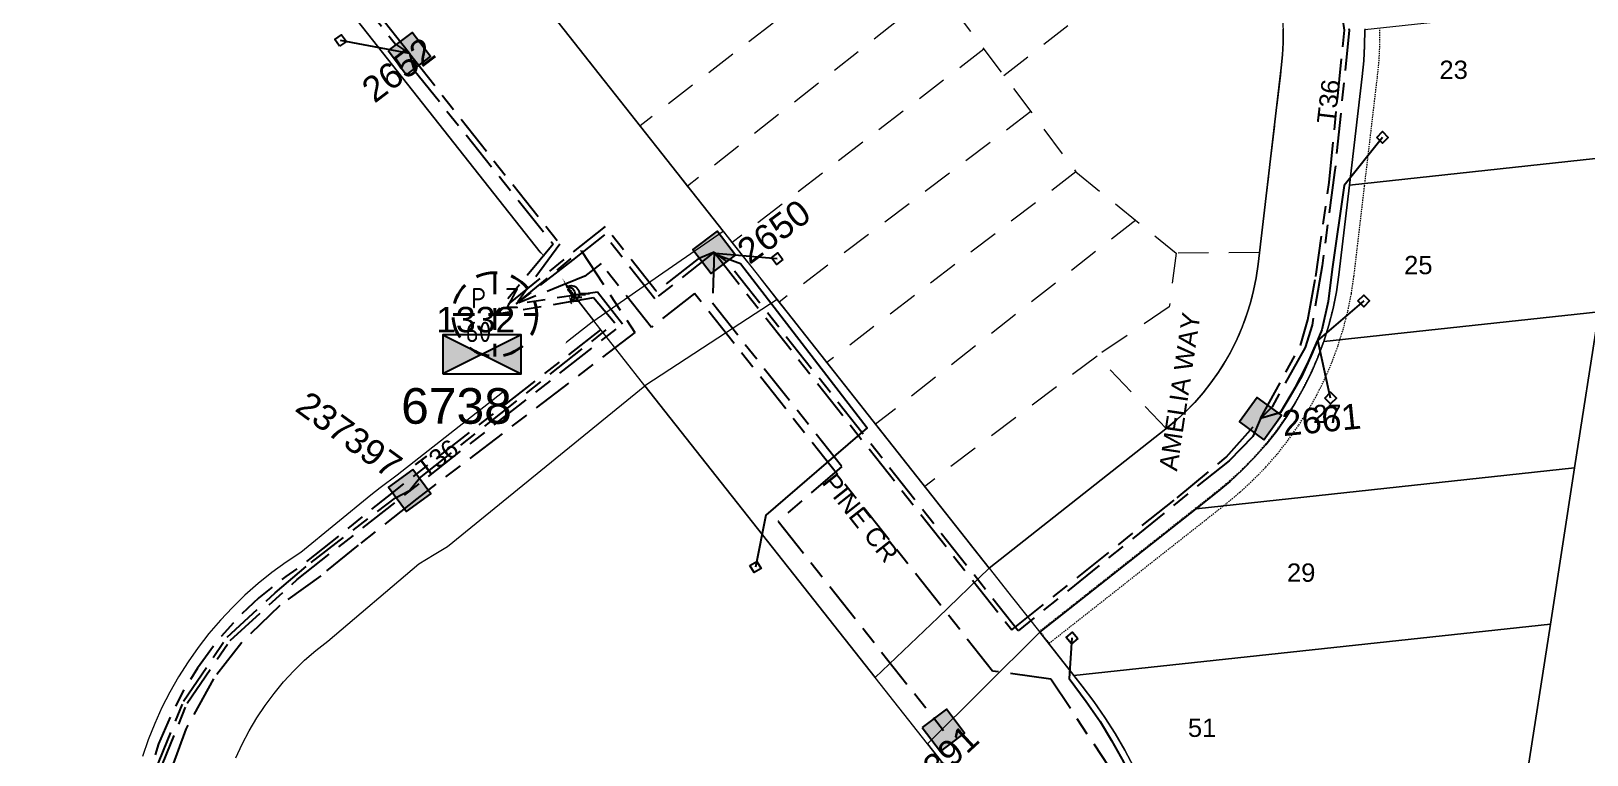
# Model space of a CAD drawing. Header units: metres. Extents: x 298214 to 299272, y 6265564 to 6266203.
# Drawn here: x 298861.9 to 299014.7, y 6265944.5 to 6266015.6 of the extents above; entities that cross this region are included whole.
import ezdxf
from ezdxf.enums import TextEntityAlignment as Align

# ---------------------------------------------------------------- set-up
doc = ezdxf.new("R2010")
doc.units = ezdxf.units.M
for name, pattern in [('Cable Exist UG', [8.2, 4, -1.2, 1.8, -1.2]), ('Dash', [5, 3, -2]), ('HIDDEN', [0.375, 0.25, -0.125]), ('HIDDEN2', [0.1875, 0.125, -0.0625])]:
    doc.linetypes.add(name, pattern=pattern)
doc.layers.get('0').update_dxf_attribs({"color": 6})
for name, color, linetype, lineweight in [('Cadastre Developer_SP_EXT', 9, 'Continuous', 5), ('Cadastre Land Parcels_SP_EXT', 9, 'Continuous', 5), ('Cadastre Other Property_SP_EXT', 9, 'HIDDEN', 5), ('Cadastre Roads_SP_EXT', 9, 'Continuous', 5)]:
    doc.layers.add(name, color=color, linetype=linetype, lineweight=lineweight)
for name, color, linetype in [('Equip_LV_EXT', 7, 'Continuous'), ('Equip_SL_EXT', 7, 'Continuous'), ('Mains_HV_EXT', 7, 'Continuous'), ('Mains_LV_EXT', 7, 'Continuous'), ('Mains_SL_EXT', 7, 'Continuous'), ('Services_SP_EXT', 7, 'Continuous'), ('Sub_HV_EXT', 7, 'Continuous'), ('Sub_SP_EXT', 7, 'Continuous'), ('SupportsUG_SP_LV_SL_EXT', 7, 'Continuous'), ('UG_Details_SP_MISC', 7, 'Continuous')]:
    doc.layers.add(name, color=color, linetype=linetype)
doc.styles.add('COLUMN_LABEL', font='arial.ttf')
doc.styles.add('IESYMBOL1', font='isocp.shx')
doc.styles.add('POLE_LABEL', font='arial.ttf')
doc.styles.add('SLCP_LABEL', font='arial.ttf', dxfattribs={"height": 3.5})
doc.styles.get("Standard").update_dxf_attribs({"font": 'arial.ttf'})

# ---------------------------------------------------------------- blocks, each defined once
blk = doc.blocks.new('SUB_PADMOUNT_EXT')
for points in [[(0, 0), (-3.84, 1.92), (-3.84, -1.92)], [(0, 0), (3.84, 1.92), (3.84, -1.92)]]:
    blk.add_hatch(color=256).paths.add_polyline_path(points)
for p, q in [((3.84, 1.92), (-3.84, -1.92)), ((-3.84, 1.92), (3.84, -1.92))]:
    blk.add_line(p, q)
blk.add_lwpolyline([(-3.84, -1.92), (3.84, -1.92), (3.84, 1.92), (-3.84, 1.92)], close=True)
for tag, height, flags, p in [('ASSET_NUM', 3.5, 8, (2, 2)), ('STREET_CODE', 0.2, 9, (1.5, 0)), ('CONSTRUCTED_VOLTAGE', 0.2, 9, (1.5, -0.2)), ('OPERATING_VOLTAGE', 0.2, 9, (1.5, -0.6)), ('ORIENTATION', 0.2, 9, (1.5, -0.8)), ('OWNED_BY', 0.2, 9, (1.5, -1)), ('OPERATED_BY', 0.2, 9, (1.5, -1.2)), ('SECONDARY_VOLTAGE', 0.2, 9, (1.5, -1.6)), ('NO_PHASES', 0.2, 9, (1.5, -0.4)), ('MAINTAINED_BY', 0.2, 9, (1.5, -1.4)), ('STATE', 0.2, 9, (1.5, -1.8)), ('SUBSTATION_TYPE', 0.2, 9, (1.5, -2.2)), ('STREETNAME', 0.2, 9, (1.5, -3)), ('PARENT', 0.2, 9, (1.5, -2)), ('USAGE', 0.2, 9, (1.5, -2.4)), ('LEGEND', 0.2, 9, (1.5, -2.6)), ('LOCATION', 0.2, 9, (1.5, -2.8)), ('SUBURB', 0.2, 9, (1.5, -3.2)), ('Z', 0.2, 1, (1.5, -3.6)), ('NOTES', 0.2, 9, (1.5, -3.4))]:
    blk.add_attdef(tag, text='', height=height, dxfattribs=dict(flags=flags)).set_placement(p, align=Align.MIDDLE_LEFT)
blk = doc.blocks.new('COLUMN_EXT')
blk.add_hatch(color=256).paths.add_polyline_path([(-1.49, 1.48), (-1.49, -1.49), (1.48, -1.49), (1.48, 1.48)])
blk.add_lwpolyline([(-1.49, -1.49), (1.48, -1.49), (1.48, 1.48), (-1.49, 1.48)], close=True)
for tag, height, style, flags, p in [('ASSET_NUM', 2.5, 'COLUMN_LABEL', 8, (2, 2)), ('STRUCTURE_PLANT_NUMBER', 0.2, 'POLE_LABEL', 9, (1.81, 0.03)), ('STREET_CODE', 0.2, 'COLUMN_LABEL', 9, (1.81, -0.2))]:
    blk.add_attdef(tag, text='', height=height, dxfattribs=dict(style=style, flags=flags)).set_placement(p, align=Align.MIDDLE_LEFT)
at = {"flags": 9}
for tag, p in [('COLUMN_TYPE', (1.81, -0.4)), ('OWNED_BY', (1.81, -0.6)), ('STATE', (1.81, -0.8)), ('USAGE', (1.81, -1)), ('STREETNAME', (1.81, -1.6)), ('LEGEND', (1.81, -1.2)), ('LOCATION', (1.81, -1.4)), ('SUBURB', (1.81, -1.8)), ('NOTES', (1.81, -2))]:
    blk.add_attdef(tag, text='', height=0.2, dxfattribs=at).set_placement(p, align=Align.MIDDLE_LEFT)
at = {"flags": 1}
blk.add_attdef('Z', (1.81, -2.35), '', height=0.2, dxfattribs=at)
blk = doc.blocks.new('CCP_EXT')
at = {"flags": 9}
for tag, p in [('LIFE_SUPPORT', (0, -1.6)), ('STATE', (0, -1.8)), ('NOTES', (0, -2))]:
    blk.add_attdef(tag, text='', height=0.2, dxfattribs=at).set_placement(p, align=Align.MIDDLE_LEFT)
blk.add_wipeout([(0, 0.57), (0.57, 0), (0, -0.57), (-0.57, 0)])
blk.add_lwpolyline([(-0.57, 0), (0, 0.57), (0.57, 0), (0, -0.57), (-0.57, 0)])
at = {"flags": 1}
blk.add_attdef('Z', (0, 0), '', height=0.2, dxfattribs=at)
at = {"flags": 9}
for tag, p in [('CCP_TYPE', (0, 0)), ('CONSTRUCTED_VOLTAGE', (0, -0.2)), ('OPERATING_VOLTAGE', (0, -0.6)), ('ORIENTATION', (0, -0.8)), ('OWNED_BY', (0, -1)), ('NO_PHASES', (0, -0.4)), ('USAGE', (0, -1.2)), ('LEGEND', (0, -1.4))]:
    blk.add_attdef(tag, text='', height=0.2, dxfattribs=at).set_placement(p, align=Align.MIDDLE_LEFT)
blk = doc.blocks.new('LV_UG_DFUSE_CLOSED_EXT')
for points in [[(1, 0), (0, 0)], [(5.04, 0.73), (2.16, -0.72)], [(5.05, -0.71), (2.16, 0.72)], [(6.2, 0.01), (7.2, 0.01)]]:
    blk.add_lwpolyline(points)
for centre in [(1.8, 0), (5.4, 0.01)]:
    blk.add_circle(centre, 0.8)
at = {"flags": 9}
for tag, p in [('ACTUAL_STATUS', (0, 0)), ('CONSTRUCTED_VOLTAGE', (0, -0.2)), ('OPERATING_VOLTAGE', (0, -0.6)), ('ORIENTATION', (0, -0.8)), ('STATE', (0, -1)), ('SWITCH_TYPE', (0, -1.2)), ('NO_PHASES', (0, -0.4)), ('USAGE', (0, -1.4)), ('NOTES', (0, -1.6))]:
    blk.add_attdef(tag, text='', height=0.2, dxfattribs=at).set_placement(p, align=Align.MIDDLE_LEFT)
at = {"flags": 1}
blk.add_attdef('Z', (0, 0), '', height=0.2, dxfattribs=at)
blk = doc.blocks.new('SLCP_ZELL_EXT')
blk.add_wipeout([(-0.24, 7.5), (-0.71, 7.47), (-1.17, 7.41), (-1.64, 7.32), (-2.09, 7.21), (-2.54, 7.06), (-2.98, 6.89), (-3.41, 6.69), (-3.82, 6.46), (-4.22, 6.21), (-4.6, 5.93), (-4.96, 5.63), (-5.31, 5.31), (-5.63, 4.96), (-5.93, 4.6), (-6.21, 4.22), (-6.46, 3.82), (-6.69, 3.41), (-6.89, 2.98), (-7.06, 2.54), (-7.21, 2.09), (-7.32, 1.64), (-7.41, 1.17), (-7.47, 0.71), (-7.5, 0.24), (-7.5, -0.24), (-7.47, -0.71), (-7.41, -1.17), (-7.32, -1.64), (-7.21, -2.09), (-7.06, -2.54), (-6.89, -2.98), (-6.69, -3.41), (-6.46, -3.82), (-6.21, -4.22), (-5.93, -4.6), (-5.63, -4.96), (-5.31, -5.31), (-4.96, -5.63), (-4.6, -5.93), (-4.22, -6.21), (-3.82, -6.46), (-3.41, -6.69), (-2.98, -6.89), (-2.54, -7.06), (-2.09, -7.21), (-1.64, -7.32), (-1.17, -7.41), (-0.71, -7.47), (-0.24, -7.5), (0.24, -7.5), (0.71, -7.47), (1.17, -7.41), (1.64, -7.32), (2.09, -7.21), (2.54, -7.06), (2.98, -6.89), (3.41, -6.69), (3.82, -6.46), (4.22, -6.21), (4.6, -5.93), (4.96, -5.63), (5.31, -5.31), (5.63, -4.96), (5.93, -4.6), (6.21, -4.22), (6.46, -3.82), (6.69, -3.41), (6.89, -2.98), (7.06, -2.54), (7.21, -2.09), (7.32, -1.64), (7.41, -1.17), (7.47, -0.71), (7.5, -0.24), (7.5, 0.24), (7.47, 0.71), (7.41, 1.17), (7.32, 1.64), (7.21, 2.09), (7.06, 2.54), (6.89, 2.98), (6.69, 3.41), (6.46, 3.82), (6.21, 4.22), (5.93, 4.6), (5.63, 4.96), (5.31, 5.31), (4.96, 5.63), (4.6, 5.93), (4.22, 6.21), (3.82, 6.46), (3.41, 6.69), (2.98, 6.89), (2.54, 7.06), (2.09, 7.21), (1.64, 7.32), (1.17, 7.41), (0.71, 7.47), (0.24, 7.5)])
at = {"linetype": 'Dash', "lineweight": 40, "ltscale": 0.7}
for p, q in [((0, 4.11), (0, -4.11)), ((-4.11, 0), (4.11, 0))]:
    blk.add_line(p, q, dxfattribs=at)
blk.add_circle((0, 0), 4.11, dxfattribs=at)
at = {"lineweight": 40, "style": 'IESYMBOL1'}
for s, p in [('P', (-1.6, 0)), ('Z', (1.7, 0)), ('60', (-1.61, -3.31))]:
    blk.add_text(s, height=2, dxfattribs=at).set_placement(p, align=Align.BOTTOM_CENTER)
at = {"style": 'SLCP_LABEL'}
for tag, height, flags, p in [('ASSET_NUM', 2.5, 8, (2, 2)), ('STREET_CODE', 0.2, 9, (0, -0.2))]:
    blk.add_attdef(tag, text='', height=height, dxfattribs=dict(at, flags=flags)).set_placement(p, align=Align.MIDDLE_LEFT)
at = {"flags": 1}
blk.add_attdef('Z', (0, 0), '', height=0.2, dxfattribs=at)
at = {"flags": 9}
for tag, p in [('CONSTRUCTED_VOLTAGE', (0, -0.4)), ('CONTROL_TYPE', (0, -0.6)), ('OPERATING_VOLTAGE', (0, -1)), ('ORIENTATION', (0, -1.2)), ('OWNED_BY', (0, -1.4)), ('NO_PHASES', (0, -0.8)), ('USAGE', (0, -1.6)), ('STATE', (0, -2)), ('LOCATION', (0, -1.8)), ('NOTES', (0, -2.2))]:
    blk.add_attdef(tag, text='', height=0.2, dxfattribs=at).set_placement(p, align=Align.MIDDLE_LEFT)

msp = doc.modelspace()

# ---------------------------------------------------------------- linework, layer by layer
at = {"layer": 'Cadastre Developer_SP_EXT', "linetype": 'Dash'}
for points in [[(298957.44, 6266011.25), (298980.86, 6266029.5)], [(298946.67, 6266025.57), (298921.72, 6266006.32)], [(298951.02, 6266019.78), (298926.39, 6266000.4)], [(298955.5, 6266013.83), (298930.78, 6265994.85)], [(298964.54, 6266001.8), (298940.08, 6265983.06)], [(298970.41, 6265997.04), (298944.86, 6265977)], [(298982.57, 6265993.87), (298974.38, 6265993.82), (298973.71, 6265988.54), (298966.61, 6265983.7)], [(298973.42, 6265976.58), (298966.61, 6265983.7), (298949.68, 6265970.89)]]:
    msp.add_lwpolyline(points, dxfattribs=at)
at = {"layer": 'Cadastre Land Parcels_SP_EXT', "linetype": 'Continuous'}
for points in [[(298953.02, 6265941.73), (298949.97, 6265945.6), (298944.82, 6265952.11), (298922.2, 6265980.77), (298919.92, 6265983.67), (298917.17, 6265987.16), (298914.61, 6265990.45), (298912.89, 6265992.65), (298881.41, 6266032.54), (298880.08, 6266034.21), (298878.73, 6266035.81), (298877.93, 6266036.79), (298877.42, 6266037.35), (298877.08, 6266037.72), (298876.2, 6266038.59), (298874.17, 6266040.76), (298872.1, 6266042.87), (298869.97, 6266044.92), (298868.53, 6266046.22), (298867.84, 6266046.84), (298865.79, 6266048.58), (298863.69, 6266050.26), (298861.54, 6266051.89)], [(298893.48, 6266042.1), (298929.88, 6265995.98), (298935.18, 6265989.26), (298956.02, 6265962.85), (298973.37, 6265976.54), (298974.41, 6265977.4), (298975.33, 6265978.26), (298976.21, 6265979.15), (298977.04, 6265980.1), (298977.81, 6265981.08), (298978.54, 6265982.11), (298979.21, 6265983.17), (298979.82, 6265984.26), (298980.38, 6265985.39), (298980.87, 6265986.54), (298981.37, 6265987.92), (298981.68, 6265988.92), (298981.99, 6265990.14), (298982.24, 6265991.38), (298982.44, 6265992.73), (298984.72, 6266012.02), (298984.84, 6266013.28), (298984.9, 6266014.46), (298984.9, 6266015.81)]]:
    msp.add_lwpolyline(points, dxfattribs=at)
for points in [[(299018.31, 6266003.4), (299020.7, 6266018.75), (298992.91, 6266015.74), (298992.9, 6266014.21), (298992.82, 6266012.69), (298992.67, 6266011.17), (298991.41, 6266000.49), (299018.31, 6266003.4)], [(299015.93, 6265988.06), (299018.31, 6266003.4), (298991.41, 6266000.49), (298990.37, 6265991.68), (298990.13, 6265990.02), (298989.8, 6265988.37), (298989.39, 6265986.74), (298988.89, 6265985.14), (299015.93, 6265988.06)], [(299013.53, 6265972.72), (299015.93, 6265988.06), (298988.89, 6265985.14), (298988.31, 6265983.57), (298987.65, 6265982.03), (298986.91, 6265980.53), (298986.09, 6265979.07), (298985.19, 6265977.66), (298984.23, 6265976.29), (298983.19, 6265974.98), (298982.09, 6265973.72), (298980.92, 6265972.52), (298979.69, 6265971.39), (298978.41, 6265970.32), (298976.36, 6265968.7), (299013.53, 6265972.72)], [(298964.33, 6265952.31), (299011.16, 6265957.36), (299013.53, 6265972.72), (298976.36, 6265968.7), (298960.98, 6265956.57), (298964.33, 6265952.31)], [(299008.76, 6265942.03), (299011.16, 6265957.36), (298964.33, 6265952.31), (298965.16, 6265951.27), (298966.3, 6265949.76), (298967.38, 6265948.21), (298968.4, 6265946.62), (298969.35, 6265944.98), (298970.24, 6265943.31), (298971.06, 6265941.61), (298971.81, 6265939.88), (298972.5, 6265938.12), (299008.76, 6265942.03)]]:
    msp.add_lwpolyline(points, close=True, dxfattribs=at)
at = {"layer": 'Cadastre Other Property_SP_EXT', "linetype": 'HIDDEN2'}
msp.add_lwpolyline([(298911.26, 6265985.88), (298915.54, 6265989.35), (298913.85, 6265991.52), (298909.57, 6265988.05), (298911.26, 6265985.88)], close=True, dxfattribs=at)
at = {"layer": 'Cadastre Roads_SP_EXT', "linetype": 'Continuous'}
for points in [[(298882, 6265944.23), (298882.62, 6265945.58), (298883.3, 6265946.89), (298884.06, 6265948.15), (298884.88, 6265949.38), (298885.76, 6265950.57), (298886.7, 6265951.7), (298887.7, 6265952.79), (298888.76, 6265953.82), (298889.87, 6265954.79), (298891.03, 6265955.7), (298899.99, 6265963.28), (298901.49, 6265964.2), (298902.8, 6265965.01), (298922.2, 6265980.77), (298922.2, 6265980.77), (298919.92, 6265983.67), (298917.17, 6265987.16), (298897.86, 6265972.01), (298896.19, 6265970.74), (298895.27, 6265970.04), (298888.38, 6265964.4), (298886.94, 6265963.45), (298885.54, 6265962.43), (298884.19, 6265961.35), (298882.9, 6265960.21), (298881.66, 6265959.01), (298880.48, 6265957.75), (298879.36, 6265956.44), (298878.3, 6265955.07), (298877.31, 6265953.66), (298876.38, 6265952.2), (298875.52, 6265950.7), (298874.74, 6265949.17), (298874.03, 6265947.6), (298873.39, 6265945.99), (298872.83, 6265944.36)], [(299015.93, 6265988.06), (299013.53, 6265972.72), (299011.16, 6265957.36), (299008.76, 6265942.03)]]:
    msp.add_lwpolyline(points, dxfattribs=at)
at = {"layer": 'Mains_SL_EXT', "linetype": 'Cable Exist UG'}
msp.add_lwpolyline([(298878.44, 6265926.8), (298877.91, 6265928.13), (298877.47, 6265931.18), (298872.88, 6265930.47), (298872.88, 6265936.96), (298874.1, 6265943.03), (298876.87, 6265949.79), (298881.14, 6265956.09), (298885.87, 6265960.44), (298889.41, 6265963.43), (298897.68, 6265969.79), (298899.08, 6265970.49)], dxfattribs=at)

# ---------------------------------------------------------------- block references
at = {"layer": 'Equip_LV_EXT'}
for p in [(298908.8, 6265989.49), (298909.14, 6265989.73), (298909.55, 6265989.82), (298908.59, 6265989.13)]:
    msp.add_blockref('LV_UG_DFUSE_CLOSED_EXT', p, dxfattribs=at)
at = {"layer": 'Sub_SP_EXT'}
ref = msp.add_blockref('SUB_PADMOUNT_EXT', (298909.55, 6265988.82), dxfattribs=at)
ref.add_attrib('ASSET_NUM', '6738', dxfattribs={"layer": '0', "height": 3.5}).set_placement((298911.55, 6265989.07), align=Align.MIDDLE_RIGHT)
at = {"layer": 'SupportsUG_SP_LV_SL_EXT'}
ref = msp.add_blockref('COLUMN_EXT', (298899.06, 6266013.41), dxfattribs=dict(at, rotation=307.1476355121117))
ref.add_attrib('ASSET_NUM', '2652', dxfattribs={"layer": '0', "height": 2.5, "rotation": 37.1839, "style": 'COLUMN_LABEL'}).set_placement((298901.06, 6266014.16), align=Align.MIDDLE_RIGHT)
ref = msp.add_blockref('COLUMN_EXT', (298928.99, 6265993.89), dxfattribs=dict(at, rotation=127.0712840441049))
ref.add_attrib('ASSET_NUM', '2650', dxfattribs={"layer": '0', "height": 2.5, "rotation": 36.4332, "style": 'COLUMN_LABEL'}).set_placement((298930.99, 6265994.64), align=Align.TOP_LEFT)
ref = msp.add_blockref('COLUMN_EXT', (298899.08, 6265970.49), dxfattribs=dict(at, rotation=216.12481361804))
ref.add_attrib('ASSET_NUM', '237397', dxfattribs={"layer": '0', "height": 2.5, "rotation": 323.9095, "style": 'COLUMN_LABEL'}).set_placement((298896.67, 6265970.92), align=Align.BOTTOM_RIGHT)
ref = msp.add_blockref('COLUMN_EXT', (298982.67, 6265977.57), dxfattribs=dict(at, rotation=53.64858483718843))
ref.add_attrib('ASSET_NUM', '2661', dxfattribs={"layer": '0', "height": 2.5, "rotation": 5.6293, "style": 'COLUMN_LABEL'}).set_placement((298984.67, 6265978.32), align=Align.TOP_LEFT)
ref = msp.add_blockref('COLUMN_EXT', (298951.53, 6265946.93), dxfattribs=dict(at, rotation=307.1610409056042))
ref.add_attrib('ASSET_NUM', '237391', dxfattribs={"layer": '0', "height": 2.5, "rotation": 42.7195, "style": 'COLUMN_LABEL'}).set_placement((298953.53, 6265947.68), align=Align.TOP_RIGHT)

# ---------------------------------------------------------------- texts
at = {"layer": 'Cadastre Land Parcels_SP_EXT'}
for s, p in [('23', (299000.25, 6266010.92)), ('25', (298996.78, 6265991.74)), ('27', (298987.83, 6265977.11)), ('29', (298985.27, 6265961.53)), ('51', (298975.54, 6265946.29))]:
    msp.add_text(s, height=1.8, dxfattribs=at).set_placement(p)
at = {"layer": 'Cadastre Roads_SP_EXT'}
for s, rotation, p in [('AMELIA WAY', 81.4851, (298974.47, 6265972.33)), ('PINE CR', 308.2849, (298939.51, 6265971.25))]:
    msp.add_text(s, height=1.8, rotation=rotation, dxfattribs=at).set_placement(p)
at = {"layer": 'Mains_LV_EXT'}
for rotation, p in [(83.2553, (298989.99, 6266006.45)), (37.0179, (298900.61, 6265971.63))]:
    msp.add_text('T36', height=1.8, rotation=rotation, dxfattribs=at).set_placement(p)

# ---------------------------------------------------------------- next in the draw order: block references
at = {"layer": 'Services_SP_EXT'}
for p, rotation in [((298892.3, 6266014.7), 79.99740093451297), ((298935.19, 6265993.27), 172.4009069745559), ((298933.06, 6265962.98), 346.5869836426261), ((298964.15, 6265956.01), 174.4441517688617)]:
    msp.add_blockref('CCP_EXT', p, dxfattribs=dict(at, rotation=rotation))
for p in [(298994.66, 6266005.18), (298992.82, 6265989.11), (298989.56, 6265979.57)]:
    msp.add_blockref('CCP_EXT', p, dxfattribs=at)

# ---------------------------------------------------------------- next in the draw order: linework, layer by layer
at = {"layer": 'Cadastre Developer_SP_EXT', "linetype": 'Dash'}
for points in [[(298923.21, 6266068.11), (298925.35, 6266053.94), (298964.54, 6266001.8), (298974.38, 6265993.82)], [(298984.88, 6266016.53), (298984.9, 6266015.35), (298984.88, 6266014.01), (298984.75, 6266012.4), (298984.63, 6266011.28), (298982.57, 6265993.87), (298982.39, 6265992.4), (298982.13, 6265990.81), (298981.81, 6265989.41), (298981.47, 6265988.24), (298981.13, 6265987.24), (298980.57, 6265985.83), (298979.69, 6265984.03), (298978.91, 6265982.69), (298978.28, 6265981.75), (298977.57, 6265980.79), (298976.93, 6265979.98), (298976.17, 6265979.12), (298975.3, 6265978.23), (298974.63, 6265977.61), (298973.42, 6265976.58), (298956.02, 6265962.86), (298949.68, 6265970.89), (298944.86, 6265977), (298940.08, 6265983.06), (298935.39, 6265989), (298930.78, 6265994.85), (298926.39, 6266000.4), (298921.72, 6266006.32), (298910.69, 6266020.31)], [(298960.1, 6266007.71), (298935.39, 6265989)]]:
    msp.add_lwpolyline(points, dxfattribs=at)
at = {"layer": 'Cadastre Other Property_SP_EXT', "linetype": 'HIDDEN2'}
msp.add_lwpolyline([(298992.91, 6266015.83), (298992.9, 6266014.3), (298992.82, 6266012.78), (298992.67, 6266011.26), (298991.41, 6266000.58), (298990.37, 6265991.77), (298990.13, 6265990.11), (298989.8, 6265988.46), (298989.38, 6265986.83), (298988.89, 6265985.23), (298988.31, 6265983.66), (298987.64, 6265982.12), (298986.9, 6265980.62), (298986.09, 6265979.16), (298985.19, 6265977.75), (298984.23, 6265976.38), (298983.19, 6265975.07), (298982.09, 6265973.81), (298980.92, 6265972.61), (298979.69, 6265971.48), (298978.41, 6265970.41), (298976.36, 6265968.79), (298960.98, 6265956.66), (298961.9, 6265955.48), (298977.29, 6265967.61), (298979.35, 6265969.24), (298980.68, 6265970.35), (298981.97, 6265971.54), (298983.19, 6265972.79), (298984.35, 6265974.11), (298985.43, 6265975.49), (298986.44, 6265976.92), (298987.38, 6265978.4), (298988.23, 6265979.92), (298989.01, 6265981.49), (298989.7, 6265983.1), (298990.31, 6265984.75), (298990.83, 6265986.43), (298991.26, 6265988.13), (298991.61, 6265989.85), (298991.86, 6265991.57), (298992.9, 6266000.41), (298994.16, 6266011.1), (298994.32, 6266012.67), (298994.4, 6266014.26), (298994.41, 6266015.85)], dxfattribs=at)
at = {"layer": 'Cadastre Roads_SP_EXT', "linetype": 'Continuous'}
for points in [[(298929.88, 6265995.98), (298893.48, 6266042.1), (298891.3, 6266045.05), (298889.22, 6266047.43), (298887.08, 6266049.74), (298886.06, 6266050.78), (298880.64, 6266044.07), (298876.2, 6266038.59), (298877.08, 6266037.72), (298877.42, 6266037.35), (298877.93, 6266036.79), (298878.73, 6266035.81), (298880.08, 6266034.21), (298881.41, 6266032.54), (298912.89, 6265992.65), (298914.61, 6265990.45), (298917.17, 6265987.16), (298923.52, 6265991.57), (298929.88, 6265995.98)], [(298956.02, 6265962.85), (298935.18, 6265989.26), (298927.85, 6265984.46), (298922.2, 6265980.77), (298944.82, 6265952.11), (298950.99, 6265958.03), (298956.02, 6265962.85)]]:
    msp.add_lwpolyline(points, close=True, dxfattribs=at)
for points in [[(298984.9, 6266015.81), (298984.9, 6266014.46), (298984.84, 6266013.28), (298984.72, 6266012.02), (298982.44, 6265992.73), (298982.24, 6265991.38), (298981.99, 6265990.14), (298981.68, 6265988.92), (298981.37, 6265987.92), (298980.87, 6265986.54), (298980.38, 6265985.39), (298979.82, 6265984.26), (298979.21, 6265983.17), (298978.54, 6265982.11), (298977.81, 6265981.08), (298977.04, 6265980.1), (298976.21, 6265979.15), (298975.33, 6265978.26), (298974.41, 6265977.4), (298973.37, 6265976.54), (298956.02, 6265962.85), (298958.32, 6265959.94), (298960.98, 6265956.57), (298976.36, 6265968.7), (298978.41, 6265970.32), (298979.69, 6265971.39), (298980.92, 6265972.52), (298982.09, 6265973.72), (298983.19, 6265974.98), (298984.23, 6265976.29), (298985.19, 6265977.66), (298986.09, 6265979.07), (298986.91, 6265980.53), (298987.65, 6265982.03), (298988.31, 6265983.57), (298988.89, 6265985.14), (298989.39, 6265986.74), (298989.8, 6265988.37), (298990.13, 6265990.02), (298990.37, 6265991.68), (298991.41, 6266000.49), (298992.67, 6266011.17), (298992.82, 6266012.69), (298992.9, 6266014.21), (298992.91, 6266015.74)], [(298970.24, 6265943.31), (298969.35, 6265944.98), (298968.4, 6265946.62), (298967.38, 6265948.21), (298966.3, 6265949.76), (298965.16, 6265951.27), (298964.33, 6265952.31), (298964.33, 6265952.31), (298960.98, 6265956.57), (298955.39, 6265951), (298949.97, 6265945.6), (298953.02, 6265941.73)]]:
    msp.add_lwpolyline(points, dxfattribs=at)
at = {"layer": 'Mains_LV_EXT', "linetype": 'Cable Exist UG'}
for points in [[(298899.06, 6266013.41), (298882.42, 6266034.5), (298882.32, 6266040.83), (298874.67, 6266048.68), (298872, 6266045.77)], [(298982.67, 6265977.57), (298986.59, 6265984.73), (298987.34, 6265987.27), (298988.1, 6265991.51), (298989.43, 6266000.74), (298990.91, 6266015.72), (298989.78, 6266023.87), (298987.48, 6266029.95)], [(298928.99, 6265993.89), (298958.24, 6265956.81), (298974.49, 6265969.78), (298979.3, 6265973.76), (298982.67, 6265977.57)]]:
    msp.add_lwpolyline(points, dxfattribs=at)
at = {"layer": 'Mains_SL_EXT', "linetype": 'Cable Exist UG'}
for points in [[(298872, 6266045.77), (298873.49, 6266046.53), (298874.77, 6266047.85), (298881.74, 6266040.58), (298881.85, 6266034.5), (298897.69, 6266014.34), (298899.06, 6266013.41)], [(298987.48, 6266029.95), (298988.34, 6266028.85), (298990.17, 6266023.99), (298991.39, 6266015.72), (298989.96, 6266001.74), (298988.73, 6265992.55), (298987.74, 6265986.73), (298987.05, 6265984.54), (298983.81, 6265978.72), (298982.67, 6265977.57)], [(298928.99, 6265993.89), (298928.83, 6265988.92), (298941.55, 6265972.86), (298935.28, 6265967.49), (298951.53, 6265946.93)], [(298982.67, 6265977.57), (298981.91, 6265975.81), (298979.58, 6265973.42), (298958.86, 6265956.7), (298930.25, 6265993), (298928.99, 6265993.89)]]:
    msp.add_lwpolyline(points, dxfattribs=at)
at = {"layer": 'Services_SP_EXT'}
for points in [[(298899.06, 6266013.41), (298892.3, 6266014.7)], [(298994.66, 6266005.18), (298990.88, 6266000.44), (298989.71, 6265992.25), (298989.33, 6265989.05), (298988.7, 6265986.28), (298987.74, 6265983.99), (298986.73, 6265981.74), (298985.56, 6265979.68), (298984.61, 6265978.13), (298982.67, 6265977.57)], [(298929.1, 6265993.81), (298935.19, 6265993.27)], [(298929.14, 6265993.7), (298931.59, 6265992.78), (298944.04, 6265976.65), (298934.08, 6265968.08), (298933.06, 6265962.98)], [(298992.82, 6265989.11), (298988.25, 6265985.21), (298987.19, 6265982.77), (298986.18, 6265980.77), (298984.62, 6265978.13), (298982.67, 6265977.57)], [(298989.56, 6265979.57), (298988.3, 6265985.25), (298987.27, 6265982.94), (298985.92, 6265980.32), (298984.63, 6265978.14), (298982.67, 6265977.57)], [(298964.15, 6265956.01), (298963.88, 6265952.02), (298965.53, 6265949.77), (298966.93, 6265947.8), (298968.04, 6265945.93), (298969.2, 6265943.85), (298970.28, 6265941.58), (298970.94, 6265940.23), (298970.63, 6265937.4)]]:
    msp.add_lwpolyline(points, dxfattribs=at)

# ---------------------------------------------------------------- next in the draw order: block references
at = {"layer": 'Equip_SL_EXT'}
ref = msp.add_blockref('SLCP_ZELL_EXT', (298907.45, 6265987.78), dxfattribs=at)
ref.add_attrib('ASSET_NUM', '1332', dxfattribs={"layer": '0', "height": 2.5, "style": 'SLCP_LABEL'}).set_placement((298909.45, 6265988.53), align=Align.TOP_RIGHT)

# ---------------------------------------------------------------- next in the draw order: linework, layer by layer
at = {"layer": 'Mains_HV_EXT', "linetype": 'Cable Exist UG'}
msp.add_lwpolyline([(298909.55, 6265988.82), (298915.93, 6265994.07), (298921.21, 6265986.01), (298899.77, 6265969.68), (298894.02, 6265965.12), (298890.35, 6265962.12), (298886.31, 6265959.19), (298882.59, 6265955.58), (298879.81, 6265951.98), (298877.09, 6265947.06), (298875.38, 6265942.37), (298874.46, 6265938.09), (298874.11, 6265934.08), (298873.98, 6265930.75)], dxfattribs=at)
at = {"layer": 'Mains_LV_EXT', "linetype": 'Cable Exist UG'}
for points in [[(298899.06, 6266013.41), (298913.83, 6265994.7), (298909.55, 6265988.82)], [(298928.99, 6265993.89), (298923.17, 6265989.32), (298918.21, 6265995.61), (298915.07, 6265993.13), (298909.55, 6265988.82)], [(298970.63, 6265937.4), (298968.54, 6265942.24), (298962.07, 6265951.96), (298956.34, 6265952.76), (298927.08, 6265989.85), (298922.83, 6265986.52), (298917.88, 6265992.8), (298916.3, 6265991.56), (298909.55, 6265988.82)], [(298878.44, 6265926.8), (298877.8, 6265931.59), (298873.21, 6265930.88), (298873.26, 6265936.48), (298874.44, 6265942.72), (298877.23, 6265949.62), (298881.43, 6265955.76), (298888.04, 6265961.76), (298919.98, 6265986.82), (298917.54, 6265989.99), (298909.55, 6265988.82)]]:
    msp.add_lwpolyline(points, dxfattribs=at)
at = {"layer": 'Mains_SL_EXT', "linetype": 'Cable Exist UG'}
for points in [[(298899.06, 6266013.41), (298899.5, 6266011.83), (298913.19, 6265994.7), (298907.45, 6265987.78)], [(298928.99, 6265993.89), (298927.43, 6265993.26), (298923.31, 6265990.06), (298918.28, 6265996.42), (298907.45, 6265987.78)], [(298899.08, 6265970.49), (298900.05, 6265971.71), (298919.23, 6265986.94), (298917.14, 6265989.41), (298907.45, 6265987.78)]]:
    msp.add_lwpolyline(points, dxfattribs=at)
at = {"layer": 'UG_Details_SP_MISC', "color": 7, "linetype": 'Cable Exist UG', "flags": 128}
msp.add_lwpolyline([(298917.85, 6265986.3), (298896.87, 6265969.88), (298892.51, 6265966.36), (298888.31, 6265963.04), (298886.9, 6265962.06), (298884.27, 6265959.95), (298882.45, 6265958.24), (298880.21, 6265955.74), (298878.22, 6265953.05), (298876.91, 6265950.91), (298875.73, 6265948.69), (298874.42, 6265945.62), (298873.2, 6265941.59), (298872.85, 6265939.98), (298872.37, 6265936.64), (298872.2, 6265934.16), (298872.37, 6265929.89), (298872.58, 6265928.71)], dxfattribs=at)

# ---------------------------------------------------------------- next in the draw order: block references
at = {"layer": 'Sub_HV_EXT'}
ref = msp.add_blockref('SUB_PADMOUNT_EXT', (298906.19, 6265983.87), dxfattribs=at)
ref.add_attrib('ASSET_NUM', '6738', dxfattribs={"layer": '0', "height": 3.5}).set_placement((298909.12, 6265978.8), align=Align.MIDDLE_RIGHT)

doc.saveas('drawing.dxf')
